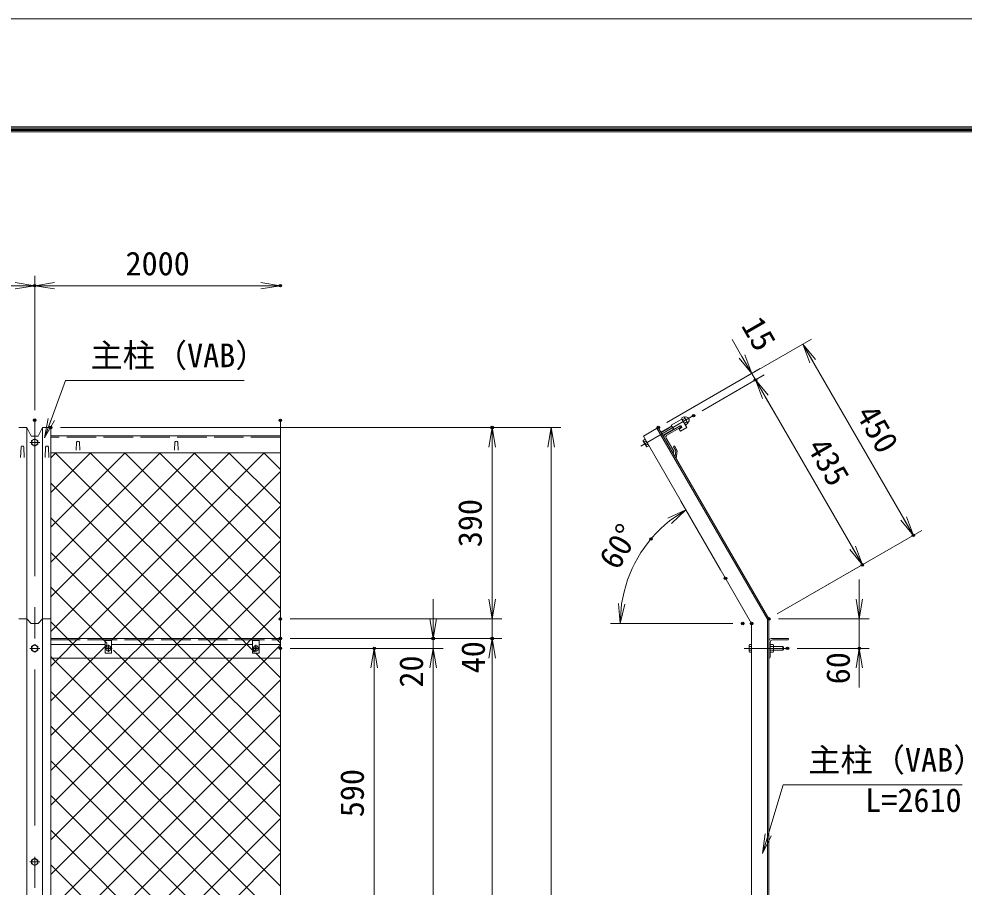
# Model space of a CAD drawing. Units: millimetres, scale not verified. Extents: x -4200 to 4200, y -2970 to 2970.
# Drawn here: x -1552 to 372, y 1202 to 2970 of the extents above; entities that cross this region are included whole.
import ezdxf
from ezdxf.enums import TextEntityAlignment as Align

# ---------------------------------------------------------------- set-up
doc = ezdxf.new("R2010")
doc.units = ezdxf.units.MM
doc.header["$LTSCALE"] = 10
doc.header["$PDMODE"] = 32
doc.header["$PDSIZE"] = 5
doc.linetypes.add('DASHED', pattern=[7.5, 6, -1.5])
doc.linetypes.add('USER1', pattern=[50.8, 31.75, -6.35, 6.35, -6.35])
for name, color, linetype, lineweight in [('0-0_D-STR1', 1, 'Continuous', 18), ('0-1_D-BMK', 2, 'USER1', 13), ('0-2_D-STR-DIM', 7, 'Continuous', 13), ('0-3_D-STR3', 3, 'Continuous', 13), ('0-7_D-STR-TXT', 7, 'Continuous', 13), ('0-8_0', 7, 'Continuous', 18), ('0-B_D-STR2', 7, 'Continuous', 13), ('0-C_D-TTL', 7, 'Continuous', 18)]:
    doc.layers.add(name, color=color, linetype=linetype, lineweight=lineweight)
doc.layers.add('0-9_Defpoints', color=7, linetype='Continuous')
doc.styles.add('ＭＳ ゴシック', font='')
doc.styles.get('ＭＳ ゴシック').set_extended_font_data('MS Gothic')

# ---------------------------------------------------------------- blocks, each defined once
blk = doc.blocks.new('_Open')
at = {"layer": '0-8_0'}
blk.add_line((-10, 1.667), (0, 0), dxfattribs=at)
blk.add_lwpolyline([(-10, -1.667), (0, 0), (-10, 0)], dxfattribs=at)

msp = doc.modelspace()

# ---------------------------------------------------------------- linework, layer by layer
at = {"layer": '0-0_D-STR1'}
for p, q in [((-1535.9, -411.84), (-1535.9, 2137.87)), ((-1503.9, -411.84), (-1503.9, 2137.87)), ((-1487.4, -411.84), (-1487.4, 2137.87)), ((-281.07, 2120.37), (-250.76, 2137.87)), ((-253.36, 2136.37), (-28.76, 1747.36)), ((-250.76, 2137.87), (-25.76, 1748.16)), ((-206.37, 2140.99), (-236.68, 2123.49)), ((-206.6, 2137.39), (-233.01, 2122.14)), ((-205.87, 2140.12), (-206.37, 2140.99)), ((-1019.9, 2120.99), (-1487.4, 2120.99)), ((-60.76, 1738.78), (-281.07, 2120.37)), ((-238.51, 2116.65), (-221.01, 2086.34)), ((-1547.9, 2098.15), (-1548.65, 2076.65)), ((-1541.9, 2098.15), (-1541.15, 2076.65)), ((-1497.9, 2098.15), (-1498.65, 2076.65)), ((-1491.9, 2098.15), (-1491.15, 2076.65)), ((-1434.9, 2107.86), (-1435.65, 2091.72)), ((-1428.9, 2107.86), (-1428.15, 2091.72)), ((-1234.9, 2107.86), (-1235.65, 2091.72)), ((-1228.9, 2107.86), (-1228.15, 2091.72)), ((-234.66, 2115.99), (-219.41, 2089.58)), ((-220.08, 2098.74), (-217.48, 2100.24)), ((-220.08, 2098.74), (-215.14, 2090.18)), ((-217.48, 2100.24), (-211.98, 2090.71)), ((-1019.9, 2086.34), (-1487.4, 2086.34)), ((-220.14, 2086.84), (-221.01, 2086.34)), ((-215.14, 2090.18), (-216.68, 2078.85)), ((-216.68, 2078.85), (-214.39, 2074.89)), ((-211.98, 2090.71), (-214.39, 2074.89)), ((-60.76, -411.84), (-60.76, 1738.78)), ((-28.76, -411.84), (-28.76, 1747.36)), ((-25.76, -411.84), (-25.76, 1748.16)), ((-1487.4, 1708.16), (-1019.9, 1708.16)), ((-25.76, 1703.16), (-25.76, 1668.16)), ((-22.76, 1700.66), (-22.76, 1670.16)), ((14.24, 1708.16), (-20.76, 1708.16)), ((12.24, 1705.16), (-18.26, 1705.16)), ((14.24, 1707.16), (14.24, 1708.16)), ((-1019.9, 1668.16), (-1487.4, 1668.16)), ((-24.76, 1668.16), (-25.76, 1668.16))]:
    msp.add_line(p, q, dxfattribs=at)
at = {"layer": '0-0_D-STR1', "linetype": 'DASHED'}
for p, q in [((-1019.9, 2118.39), (-1487.4, 2118.39)), ((-1487.4, 1705.16), (-1019.9, 1705.16))]:
    msp.add_line(p, q, dxfattribs=at)
at = {"layer": '0-0_D-STR1'}
for points in [[(-1552.4, 2137.87), (-1535.9, 2137.87), (-1526.9, 2120.37), (-1512.9, 2120.37), (-1503.9, 2137.87), (-1487.4, 2137.87)], [(-1552.4, 1748.16), (-1535.9, 1748.16), (-1526.9, 1738.78), (-1512.9, 1738.78), (-1503.9, 1748.16), (-1487.4, 1748.16)]]:
    msp.add_lwpolyline(points, dxfattribs=at)
for centre, radius, start, end in [((-207.6, 2139.12), 2, 300, 30), ((-234.18, 2119.15), 5, 120, 210), ((-230.76, 2118.24), 4.5, 120, 210), ((-1544.9, 2096.9), 3.25, 22.61986, 157.38014), ((-1494.9, 2096.9), 3.25, 22.61986, 157.38014), ((-1431.9, 2106.61), 3.25, 22.61986, 157.38014), ((-1231.9, 2106.61), 3.25, 22.61986, 157.38014), ((-221.14, 2088.58), 2, 300, 30), ((-20.76, 1703.16), 5, 90, 180), ((-18.26, 1700.66), 4.5, 90, 180), ((12.24, 1707.16), 2, 270, 0), ((-24.76, 1670.16), 2, 270, 0)]:
    msp.add_arc(centre, radius, start, end, dxfattribs=at)
at = {"layer": '0-1_D-BMK'}
for p, q in [((-178.97, 2162), (-286.56, 2099.88)), ((-1519.9, 2152.87), (-1519.9, -426.84)), ((-1509.9, 2107.38), (-1529.9, 2107.38)), ((-1369.9, 1695.6), (-1369.9, 1680.72)), ((-1069.9, 1695.6), (-1069.9, 1680.72)), ((-1509.9, 1688.16), (-1529.9, 1688.16)), ((-1377.34, 1688.16), (-1362.46, 1688.16)), ((-1077.34, 1688.16), (-1062.46, 1688.16)), ((12.24, 1688.16), (-75.76, 1688.16)), ((-1509.9, 1253.16), (-1529.9, 1253.16))]:
    msp.add_line(p, q, dxfattribs=at)
at = {"layer": '0-2_D-STR-DIM'}
for p, q in [((-1519.9, 2172.87), (-1519.9, 2446.66)), ((-1519.9, 2172.87), (-1519.9, 2446.66)), ((-3519.9, 2426.66), (-1519.9, 2426.66)), ((-1519.9, 2426.66), (-1019.9, 2426.66)), ((-233.44, 2147.87), (60.9, 2317.81)), ((-80.35, 2282.45), (-100.35, 2317.09)), ((43.58, 2307.81), (268.58, 1918.1)), ((-233.44, 2147.87), (-43.03, 2257.81)), ((-161.65, 2172), (-35.53, 2244.82)), ((-161.65, 2172), (-35.53, 2244.82)), ((-60.35, 2247.81), (-52.85, 2234.82)), ((-52.85, 2234.82), (164.65, 1858.1)), ((-32.85, 2200.18), (-12.85, 2165.53)), ((-1467.4, 2137.87), (-568.85, 2137.87)), ((-1467.4, 2137.87), (-448.85, 2137.87)), ((-1019.9, 2152.61), (-1019.9, 878.81)), ((-588.85, 1748.16), (-588.85, 2137.87)), ((-468.85, 2137.87), (-468.85, -111.84)), ((-123.88, 1848.11), (-204.53, 1987.81)), ((-8.44, 1758.16), (285.9, 1928.1)), ((-8.44, 1758.16), (181.97, 1868.1)), ((-588.85, 1788.16), (-588.85, 1828.16)), ((158.4, 1788.16), (158.4, 1828.16)), ((-708.85, 1748.16), (-708.85, 1788.16)), ((-999.9, 1748.16), (-568.85, 1748.16)), ((-999.9, 1748.16), (-568.85, 1748.16)), ((-588.85, 1748.16), (-588.85, 1708.16)), ((-98.88, 1738.78), (-348.31, 1738.78)), ((-5.76, 1748.16), (178.4, 1748.16)), ((158.4, 1748.16), (158.4, 1688.16)), ((-999.9, 1708.16), (-568.85, 1708.16)), ((-999.9, 1708.16), (-568.85, 1708.16)), ((-999.9, 1708.16), (-688.85, 1708.16)), ((-708.85, 1688.16), (-708.85, 1708.16)), ((-588.85, 1708.16), (-588.85, -111.84)), ((-999.9, 1688.16), (-808.85, 1688.16)), ((-999.9, 1688.16), (-688.85, 1688.16)), ((-999.9, 1688.16), (-688.85, 1688.16)), ((-828.85, 1098.16), (-828.85, 1688.16)), ((-708.85, 1688.16), (-708.85, -81.84)), ((32.24, 1688.16), (178.4, 1688.16)), ((-588.85, 1668.16), (-588.85, 1628.16)), ((-708.85, 1648.16), (-708.85, 1608.16)), ((158.4, 1648.16), (158.4, 1608.16))]:
    msp.add_line(p, q, dxfattribs=at)
msp.add_arc((-60.76, 1738.78), 267.55, 128.57404, 171.42596, dxfattribs=at)
at = {"layer": '0-3_D-STR3'}
for p, q in [((-202.74, 2155.2), (-224.39, 2142.7)), ((-202.93, 2157.52), (-199.03, 2159.77)), ((-202.86, 2155.41), (-196.69, 2144.71)), ((-202.86, 2155.41), (-196.69, 2144.71)), ((-202.74, 2155.2), (-192.74, 2137.88)), ((-197, 2156.26), (-200.9, 2154.01)), ((-197.23, 2158.66), (-191.06, 2147.96)), ((-197.23, 2158.66), (-191.06, 2147.96)), ((-245.26, 2128.35), (-223.39, 2140.97)), ((-244.89, 2127.7), (-223.02, 2140.32)), ((-224.39, 2142.7), (-219.14, 2133.61)), ((-206.37, 2140.99), (-219.14, 2133.61)), ((-204.12, 2137.09), (-208.23, 2134.71)), ((-192.74, 2137.88), (-205.73, 2130.38)), ((-192.95, 2149.25), (-196.85, 2147)), ((-194.83, 2143.49), (-190.93, 2145.74)), ((-241.64, 2122.07), (-219.77, 2134.69)), ((-241.26, 2121.42), (-219.39, 2134.04)), ((-208.23, 2134.71), (-205.73, 2130.38)), ((-1519.9, 2114.89), (-1526.4, 2111.13)), ((-1526.4, 2111.13), (-1526.4, 2103.63)), ((-1526.4, 2103.63), (-1519.9, 2099.88)), ((-1513.4, 2111.13), (-1519.9, 2114.89)), ((-1519.9, 2099.88), (-1513.4, 2103.63)), ((-1513.4, 2103.63), (-1513.4, 2111.13)), ((-277.32, 2113.88), (-281.31, 2111.58)), ((-281.31, 2110.19), (-281.31, 2111.58)), ((-281.31, 2110.19), (-275.01, 2099.28)), ((-275.45, 2110.63), (-279.43, 2108.33)), ((-277.32, 2113.88), (-269.82, 2100.88)), ((-271.69, 2104.13), (-275.68, 2101.83)), ((-275.01, 2099.28), (-273.81, 2098.58)), ((-269.82, 2100.88), (-273.81, 2098.58)), ((-1519.9, 1695.67), (-1526.4, 1691.91)), ((-1513.4, 1691.91), (-1519.9, 1695.67)), ((-1376.4, 1696.16), (-1487.4, 1696.16)), ((-1076.4, 1696.16), (-1363.4, 1696.16)), ((-1019.9, 1696.16), (-1063.4, 1696.16)), ((-66.06, 1694.46), (-65.36, 1695.67)), ((-66.06, 1694.46), (-66.06, 1681.86)), ((-60.76, 1695.67), (-65.36, 1695.67)), ((-60.76, 1695.67), (-60.76, 1680.66)), ((-22.76, 1695.67), (-16.98, 1695.67)), ((-22.76, 1680.66), (-22.76, 1695.67)), ((-16.98, 1695.67), (-16.26, 1694.41)), ((-16.26, 1681.91), (-16.26, 1694.41)), ((-1526.4, 1691.91), (-1526.4, 1684.41)), ((-1526.4, 1684.41), (-1519.9, 1680.66)), ((-1519.9, 1680.66), (-1513.4, 1684.41)), ((-1513.4, 1684.41), (-1513.4, 1691.91)), ((-1371.73, 1688.55), (-1373.25, 1688.53)), ((-1373.25, 1688.53), (-1373.25, 1687.8)), ((-1373.25, 1688.53), (-1373.25, 1687.8)), ((-1371.73, 1687.77), (-1373.25, 1687.8)), ((-1370.8, 1689.03), (-1371.73, 1688.55)), ((-1370.8, 1687.3), (-1371.73, 1687.77)), ((-1370.78, 1689.04), (-1370.29, 1689.97)), ((-1370.78, 1687.28), (-1370.29, 1686.36)), ((-1370.26, 1691.51), (-1370.29, 1689.97)), ((-1370.29, 1691.51), (-1369.53, 1691.51)), ((-1370.26, 1684.81), (-1370.29, 1686.36)), ((-1370.26, 1684.81), (-1369.53, 1684.81)), ((-1369.53, 1691.51), (-1369.5, 1689.97)), ((-1369.53, 1684.81), (-1369.5, 1686.36)), ((-1369.01, 1689.04), (-1369.5, 1689.97)), ((-1369.01, 1687.28), (-1369.5, 1686.36)), ((-1369, 1689.03), (-1368.07, 1688.55)), ((-1369, 1687.3), (-1368.07, 1687.77)), ((-1368.07, 1687.77), (-1366.55, 1687.8)), ((-1071.73, 1688.55), (-1073.25, 1688.53)), ((-1073.25, 1688.53), (-1073.25, 1687.8)), ((-1073.25, 1688.53), (-1073.25, 1687.8)), ((-1071.73, 1687.77), (-1073.25, 1687.8)), ((-1070.8, 1689.03), (-1071.73, 1688.55)), ((-1070.8, 1687.3), (-1071.73, 1687.77)), ((-1070.78, 1689.04), (-1070.29, 1689.97)), ((-1070.78, 1687.28), (-1070.29, 1686.36)), ((-1070.26, 1691.51), (-1070.29, 1689.97)), ((-1070.29, 1691.51), (-1069.53, 1691.51)), ((-1070.26, 1684.81), (-1070.29, 1686.36)), ((-1070.26, 1684.81), (-1069.53, 1684.81)), ((-1069.53, 1691.51), (-1069.5, 1689.97)), ((-1069.53, 1684.81), (-1069.5, 1686.36)), ((-1069.01, 1689.04), (-1069.5, 1689.97)), ((-1069.01, 1687.28), (-1069.5, 1686.36)), ((-1069, 1689.03), (-1068.07, 1688.55)), ((-1069, 1687.3), (-1068.07, 1687.77)), ((-1068.07, 1687.77), (-1066.55, 1687.8)), ((-66.06, 1681.86), (-65.36, 1680.66)), ((-60.76, 1691.91), (-65.36, 1691.91)), ((-60.76, 1684.41), (-65.36, 1684.41)), ((-60.76, 1680.66), (-65.36, 1680.66)), ((-22.76, 1691.91), (-16.98, 1691.91)), ((-22.76, 1684.41), (-16.98, 1684.41)), ((-22.76, 1680.66), (-16.98, 1680.66)), ((-16.98, 1680.66), (-16.26, 1681.91)), ((-16.26, 1692.16), (3.04, 1692.16)), ((-16.26, 1684.16), (3.04, 1684.16)), ((3.04, 1692.16), (4.24, 1690.96)), ((3.04, 1692.16), (3.04, 1684.16)), ((3.04, 1684.16), (4.24, 1685.36)), ((4.24, 1690.96), (4.24, 1685.36))]:
    msp.add_line(p, q, dxfattribs=at)
for points in [[(-1376.4, 1704.16), (-1363.4, 1704.16), (-1363.4, 1678.16), (-1376.4, 1678.16)], [(-1076.4, 1704.16), (-1063.4, 1704.16), (-1063.4, 1678.16), (-1076.4, 1678.16)], [(-1513.4, 1256.91), (-1519.9, 1260.67), (-1526.4, 1256.91), (-1526.4, 1249.41), (-1519.9, 1245.66), (-1513.4, 1249.41)]]:
    msp.add_lwpolyline(points, close=True, dxfattribs=at)
for points in [[(-1368.07, 1688.55), (-1366.55, 1688.53), (-1366.55, 1687.8)], [(-1068.07, 1688.55), (-1066.55, 1688.53), (-1066.55, 1687.8)]]:
    msp.add_lwpolyline(points, dxfattribs=at)
for centre, radius in [((-1519.9, 2107.38), 6.25), ((-1519.9, 1688.16), 6.25), ((-1369.9, 1688.16), 5.25), ((-1069.9, 1688.16), 5.25), ((-1519.9, 1253.16), 6.25)]:
    msp.add_circle(centre, radius, dxfattribs=at)
for centre, radius, start, end in [((-200.58, 2156.54), 2.54, 157.21089, 262.78911), ((-199.35, 2157.25), 2.54, 337.21089, 82.78911), ((-197.26, 2159.46), 0.5, 219.83916, 292.83194), ((-194.55, 2153.01), 6.5, 307.16806, 112.83194), ((-201.65, 2148.91), 8.7, 2.26063, 57.73937), ((-205.24, 2139.04), 2.25, 300, 120), ((-192.21, 2154.36), 8.7, 182.26063, 237.73937), ((-194.5, 2146.02), 2.55, 157.42505, 262.57495), ((-193.28, 2146.72), 2.55, 337.42505, 82.57495), ((-190.32, 2147.43), 0.5, 127.16806, 193.42019), ((-278, 2111.33), 3.32, 175.61585, 244.38415), ((-267.31, 2111), 12.42, 192.4121, 227.5879), ((-272.37, 2101.58), 3.32, 175.61585, 244.38415), ((-62.62, 1693.79), 3.32, 145.61585, 214.38415), ((-19.73, 1693.79), 3.32, 325.61586, 34.38414), ((-53.53, 1688.16), 12.42, 162.4121, 197.5879), ((-62.62, 1682.53), 3.32, 145.61585, 214.38415), ((-19.73, 1682.53), 3.32, 325.61585, 34.38416), ((-28.82, 1688.16), 12.42, 342.4121, 17.5879)]:
    msp.add_arc(centre, radius, start, end, dxfattribs=at)
at = {"layer": '0-7_D-STR-TXT'}
for points in [[(-1093.69, 2233.73), (-1457.56, 2233.73), (-1499.16, 2118.52)], [(367.52, 1409.88), (3.65, 1409.88), (-38.04, 1272.22)]]:
    msp.add_lwpolyline(points, dxfattribs=at)
at = {"layer": '0-9_Defpoints'}
for p in [(-1519.9, 2426.66), (-1019.9, 2426.66), (-52.85, 2234.82), (-1519.9, 2152.87), (-1019.9, 2152.61), (-178.97, 2162), (-1487.4, 2137.87), (-588.85, 2137.87), (-250.76, 2137.87), (-265.71, 1910.76), (268.58, 1918.1), (164.65, 1858.1), (-113.88, 1830.79), (-1019.9, 1748.16), (-78.88, 1738.78), (-60.76, 1738.78), (-25.76, 1748.16), (-25.76, 1748.16), (-25.76, 1748.16), (-1019.9, 1708.16), (-708.85, 1708.16), (-588.85, 1708.16), (-1019.9, 1688.16), (-828.85, 1688.16), (12.24, 1688.16), (158.4, 1688.16)]:
    msp.add_point(p, dxfattribs=at)
at = {"layer": '0-B_D-STR2'}
for p, q in [((-1487.4, 2076.05), (-1477.11, 2086.34)), ((-1487.4, 2005.34), (-1406.4, 2086.34)), ((-1487.4, 1934.63), (-1335.69, 2086.34)), ((-1487.4, 1863.92), (-1264.98, 2086.34)), ((-1487.4, 1793.21), (-1194.27, 2086.34)), ((-1487.4, 1722.5), (-1123.55, 2086.34)), ((-1019.9, 1769.49), (-1336.75, 2086.34)), ((-1019.9, 1840.2), (-1266.04, 2086.34)), ((-1019.9, 1910.91), (-1195.33, 2086.34)), ((-1019.9, 1981.63), (-1124.62, 2086.34)), ((-1019.9, 2052.34), (-1053.91, 2086.34)), ((-1170.7, 1708.16), (-1487.4, 2024.86)), ((-1241.41, 1708.16), (-1487.4, 1954.15)), ((-1148.18, 1708.16), (-1019.9, 1836.45)), ((-1077.47, 1708.16), (-1019.9, 1765.74)), ((-1238.41, 1705.16), (-1241.41, 1708.16)), ((-1229.41, 1696.16), (-1238.41, 1705.16)), ((-1201.41, 1668.16), (-1229.41, 1696.16)), ((-1188.18, 1668.16), (-1160.18, 1696.16)), ((-1167.7, 1705.16), (-1170.7, 1708.16)), ((-1158.7, 1696.16), (-1167.7, 1705.16)), ((-1160.18, 1696.16), (-1151.18, 1705.16)), ((-1130.7, 1668.16), (-1158.7, 1696.16)), ((-1151.18, 1705.16), (-1148.18, 1708.16)), ((-1117.47, 1668.16), (-1089.47, 1696.16)), ((-1089.47, 1696.16), (-1080.47, 1705.16)), ((-1080.47, 1705.16), (-1077.47, 1708.16)), ((-1487.4, 1368.95), (-1188.18, 1668.16)), ((-1487.4, 1298.24), (-1117.47, 1668.16)), ((-1019.9, 1486.65), (-1201.41, 1668.16)), ((-1019.9, 1557.36), (-1130.7, 1668.16)), ((-1487.4, 1156.82), (-1019.9, 1624.32)), ((-1019.9, 1133.1), (-1487.4, 1600.6)), ((-1482.09, 1091.41), (-1019.9, 1553.61)), ((-1048.92, 1091.41), (-1487.4, 1529.89)), ((-1411.38, 1091.41), (-1019.9, 1482.89)), ((-1119.63, 1091.41), (-1487.4, 1459.18)), ((-1340.67, 1091.41), (-1019.9, 1412.18)), ((-1190.34, 1091.41), (-1487.4, 1388.47)), ((-1269.96, 1091.41), (-1019.9, 1341.47)), ((-1199.25, 1091.41), (-1019.9, 1270.76)), ((-1331.76, 1091.41), (-1487.4, 1247.04))]:
    msp.add_line(p, q, dxfattribs=at)
for points in [[(-1487.4, 1651.79), (-1471.03, 1668.16), (-1434.03, 1705.16), (-1431.03, 1708.16), (-1052.84, 2086.34)], [(-1072.4, 1680.57), (-1087.99, 1696.16), (-1096.99, 1705.16), (-1099.99, 1708.16), (-1478.17, 2086.34)], [(-1019.9, 1698.78), (-1026.28, 1705.16), (-1029.28, 1708.16), (-1407.46, 2086.34)], [(-1364.32, 1704.16), (-1363.32, 1705.16), (-1360.32, 1708.16), (-1019.9, 2048.58)], [(-1487.4, 1510.37), (-1329.61, 1668.16), (-1301.61, 1696.16), (-1292.61, 1705.16), (-1289.61, 1708.16), (-1019.9, 1977.87)], [(-1230.4, 1696.65), (-1221.9, 1705.16), (-1218.9, 1708.16), (-1019.9, 1907.16)], [(-1019.9, 1415.94), (-1272.12, 1668.16), (-1300.12, 1696.16), (-1309.12, 1705.16), (-1312.12, 1708.16), (-1487.4, 1883.44)], [(-1372.4, 1697.73), (-1379.83, 1705.16), (-1382.83, 1708.16), (-1487.4, 1812.73)], [(-1019.9, 1274.52), (-1413.54, 1668.16), (-1450.54, 1705.16), (-1453.54, 1708.16), (-1487.4, 1742.02)], [(-1487.4, 1439.66), (-1258.9, 1668.16), (-1230.9, 1696.16)], [(-1487.4, 1581.08), (-1400.32, 1668.16), (-1372.4, 1696.08)], [(-1487.4, 1227.53), (-1046.76, 1668.16), (-1019.9, 1695.03)], [(-1019.9, 1345.23), (-1342.83, 1668.16), (-1359.4, 1684.73)], [(-1019.9, 1628.07), (-1059.99, 1668.16), (-1069.99, 1678.16)], [(-1019.9, 1203.81), (-1484.25, 1668.16), (-1487.4, 1671.31)], [(-1022.03, 852.39), (-1261.05, 1091.41), (-1487.4, 1317.75)]]:
    msp.add_lwpolyline(points, dxfattribs=at)
at = {"layer": '0-C_D-TTL', "color": 2}
msp.add_lwpolyline([(-4200, 2970), (4200, 2970), (4200, -2970), (-4200, -2970)], close=True, dxfattribs=at)
at = {"layer": '0-C_D-TTL'}
for points in [[(-3930, 2750), (3930, 2750), (3930, -2750), (-3930, -2750)], [(-3927.5, 2747.5), (3927.5, 2747.5), (3927.5, -2747.5), (-3927.5, -2747.5)], [(-3925, 2745), (3925, 2745), (3925, -2745), (-3925, -2745)], [(-3922.5, 2742.5), (3922.5, 2742.5), (3922.5, -2742.5), (-3922.5, -2742.5)], [(-3920, 2740), (3920, 2740), (3920, -2740), (-3920, -2740)]]:
    msp.add_lwpolyline(points, close=True, dxfattribs=at)

# ---------------------------------------------------------------- block references
at = {"layer": '0-2_D-STR-DIM', "xscale": 4, "yscale": 4}
for p in [(-1519.9, 2426.66), (-1019.9, 2426.66)]:
    msp.add_blockref('_Open', p, dxfattribs=at)
for p, rotation in [((-1519.9, 2426.66), 180), ((43.58, 2307.81), 120), ((-60.35, 2247.81), 300), ((-52.85, 2234.82), 120), ((-52.85, 2234.82), 120), ((-588.85, 2137.87), 90), ((-468.85, 2137.87), 90), ((-194.53, 1970.49), 34.28702), ((268.58, 1918.1), 300), ((164.65, 1858.1), 300), ((-588.85, 1748.16), 270), ((-588.85, 1748.16), 270), ((-328.31, 1738.78), 265.71298), ((158.4, 1748.16), 270), ((-708.85, 1708.16), 270), ((-588.85, 1708.16), 90), ((-588.85, 1708.16), 90), ((-828.85, 1688.16), 90), ((-708.85, 1688.16), 90), ((-708.85, 1688.16), 90), ((158.4, 1688.16), 90)]:
    msp.add_blockref('_Open', p, dxfattribs=dict(at, rotation=rotation))
at = {"layer": '0-7_D-STR-TXT', "xscale": 4, "yscale": 4}
for p, rotation in [((-1499.84, 2116.64), 250.14821), ((-38.62, 1270.31), 253.14944)]:
    msp.add_blockref('_Open', p, dxfattribs=dict(at, rotation=rotation))

# ---------------------------------------------------------------- texts
at = {"layer": '0-2_D-STR-DIM', "style": 'ＭＳ ゴシック'}
msp.add_text('2000', height=48.09, dxfattribs=at).set_placement((-1335.17, 2433.4), align=Align.BOTTOM_LEFT)
for s, rotation, p in [('15', 300, (-95.55, 2338.1)), ('450', 300, (137.67, 2158.33)), ('435', 300, (37.82, 2091.28)), ('390', 90, (-595.6, 1894.13)), ('60°', 60, (-320.34, 1837.77)), ('40', 90, (-589.3, 1637.3)), ('60', 90, (153.58, 1615)), ('20', 90, (-715.27, 1608.2)), ('590', 90, (-835.6, 1344.27))]:
    msp.add_text(s, height=48.09, rotation=rotation, dxfattribs=at).set_placement(p, align=Align.BOTTOM_LEFT)
at = {"layer": '0-7_D-STR-TXT', "style": 'ＭＳ ゴシック'}
for s, p in [('主柱（VAB）', (-1406.64, 2246.32)), ('主柱（VAB）', (54.58, 1422.47)), ('L=2610', (170.45, 1340.55))]:
    msp.add_text(s, height=48.09, dxfattribs=at).set_placement(p, align=Align.BOTTOM_LEFT)

doc.saveas('drawing.dxf')
